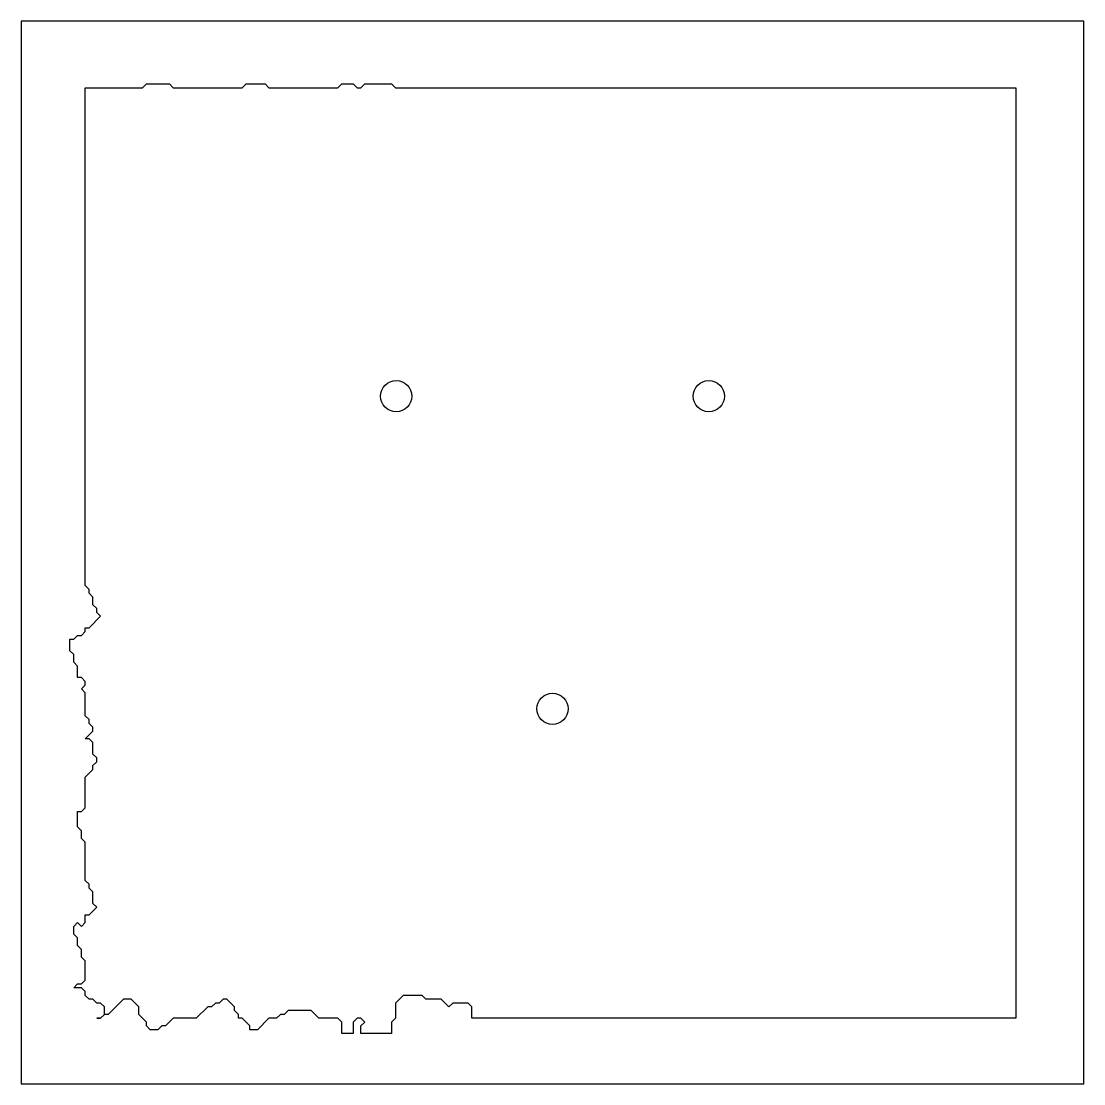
# Model space of a CAD drawing. Header units: metres. Extents: x 880 to 1220, y 880 to 1220.
import ezdxf

# ---------------------------------------------------------------- set-up
doc = ezdxf.new("R2010")
doc.units = ezdxf.units.M

msp = doc.modelspace()

# ---------------------------------------------------------------- linework, layer by layer
at = {"layer": 'CIRCLES'}
for centre in [(1000, 1100), (1100, 1100), (1050, 1000)]:
    msp.add_circle(centre, 5, dxfattribs=at)
at = {"layer": 'CONTOUR_1'}
msp.add_lwpolyline([(982.56, 896.04), (982.56, 899.71), (981.34, 900.94), (975.21, 900.94), (972.76, 903.39), (965.41, 903.39), (964.18, 902.16), (962.96, 902.16), (961.73, 900.94), (959.28, 900.94), (955.6, 897.26), (953.15, 897.26), (953.15, 898.49), (950.7, 900.94), (949.48, 900.94), (949.48, 902.16), (948.25, 903.39), (948.25, 904.61), (945.8, 907.06), (944.58, 907.06), (943.35, 905.84), (942.12, 905.84), (940.9, 904.61), (939.67, 904.61), (936, 900.94), (928.64, 900.94), (926.19, 898.49), (924.97, 898.49), (923.74, 897.26), (921.29, 897.26), (920.07, 898.49), (920.07, 899.71), (917.62, 902.16), (917.62, 904.61), (915.17, 907.06), (912.71, 907.06), (907.81, 902.16), (906.59, 902.16), (905.36, 900.94), (904.14, 900.94), (905.36, 900.94), (906.59, 902.16), (906.59, 904.61), (905.36, 905.84), (904.14, 905.84), (902.91, 907.06), (901.69, 907.06), (900.46, 908.29), (900.46, 909.51), (899.23, 910.74), (896.78, 910.74), (898.01, 911.97), (899.23, 911.97), (900.46, 913.19), (900.46, 919.32), (899.23, 920.54), (899.23, 922.99), (898.01, 924.22), (898.01, 926.67), (896.78, 927.9), (896.78, 930.35), (898.01, 931.57), (899.23, 930.35), (900.46, 931.57), (900.46, 934.02), (901.69, 934.02), (904.14, 936.47), (902.91, 937.7), (902.91, 941.38), (901.69, 942.6), (901.69, 943.83), (900.46, 945.05), (900.46, 957.31), (899.23, 958.53), (899.23, 960.98), (898.01, 962.21), (898.01, 967.11), (899.23, 967.11), (900.46, 968.34), (900.46, 978.14), (902.91, 980.59), (902.91, 981.81), (904.14, 983.04), (904.14, 984.27), (902.91, 985.49), (902.91, 989.17), (901.69, 990.39), (900.46, 990.39), (902.91, 992.84), (902.91, 994.07), (901.69, 995.29), (901.69, 996.52), (900.46, 997.75), (900.46, 1005.1), (899.23, 1006.32), (900.46, 1007.55), (900.46, 1008.77), (899.23, 1010), (898.01, 1010), (898.01, 1013.68), (896.78, 1014.9), (896.78, 1017.35), (895.56, 1018.58), (895.56, 1022.25), (896.78, 1022.25), (898.01, 1023.48), (899.23, 1023.48), (900.46, 1024.7), (900.46, 1025.93), (901.69, 1025.93), (905.36, 1029.61), (904.14, 1030.83), (904.14, 1032.06), (902.91, 1033.28), (902.91, 1035.73), (901.69, 1036.96), (901.69, 1038.18), (900.46, 1039.41), (900.46, 1198.71), (918.84, 1198.71), (920.07, 1199.94), (927.42, 1199.94), (928.64, 1198.71), (950.7, 1198.71), (951.93, 1199.94), (958.06, 1199.94), (959.28, 1198.71), (981.34, 1198.71), (982.56, 1199.94), (986.24, 1199.94), (987.47, 1198.71), (988.69, 1198.71), (989.92, 1199.94), (998.49, 1199.94), (999.72, 1198.71), (1198.24, 1198.71), (1198.24, 900.94), (1024.23, 900.94), (1024.23, 904.61), (1023, 905.84), (1018.1, 905.84), (1016.88, 904.61), (1014.42, 907.06), (1009.52, 907.06), (1008.3, 908.29), (1002.17, 908.29), (999.72, 905.84), (999.72, 900.94), (998.49, 899.71), (998.49, 896.04), (988.69, 896.04), (988.69, 898.49), (989.92, 899.71), (988.69, 900.94), (987.47, 900.94), (986.24, 899.71), (986.24, 896.04), (982.56, 896.04)], close=True, dxfattribs=at)
at = {"layer": 'FRAME'}
msp.add_lwpolyline([(880, 880), (1220, 880), (1220, 1220), (880, 1220), (880, 880)], close=True, dxfattribs=at)

doc.saveas('drawing.dxf')
